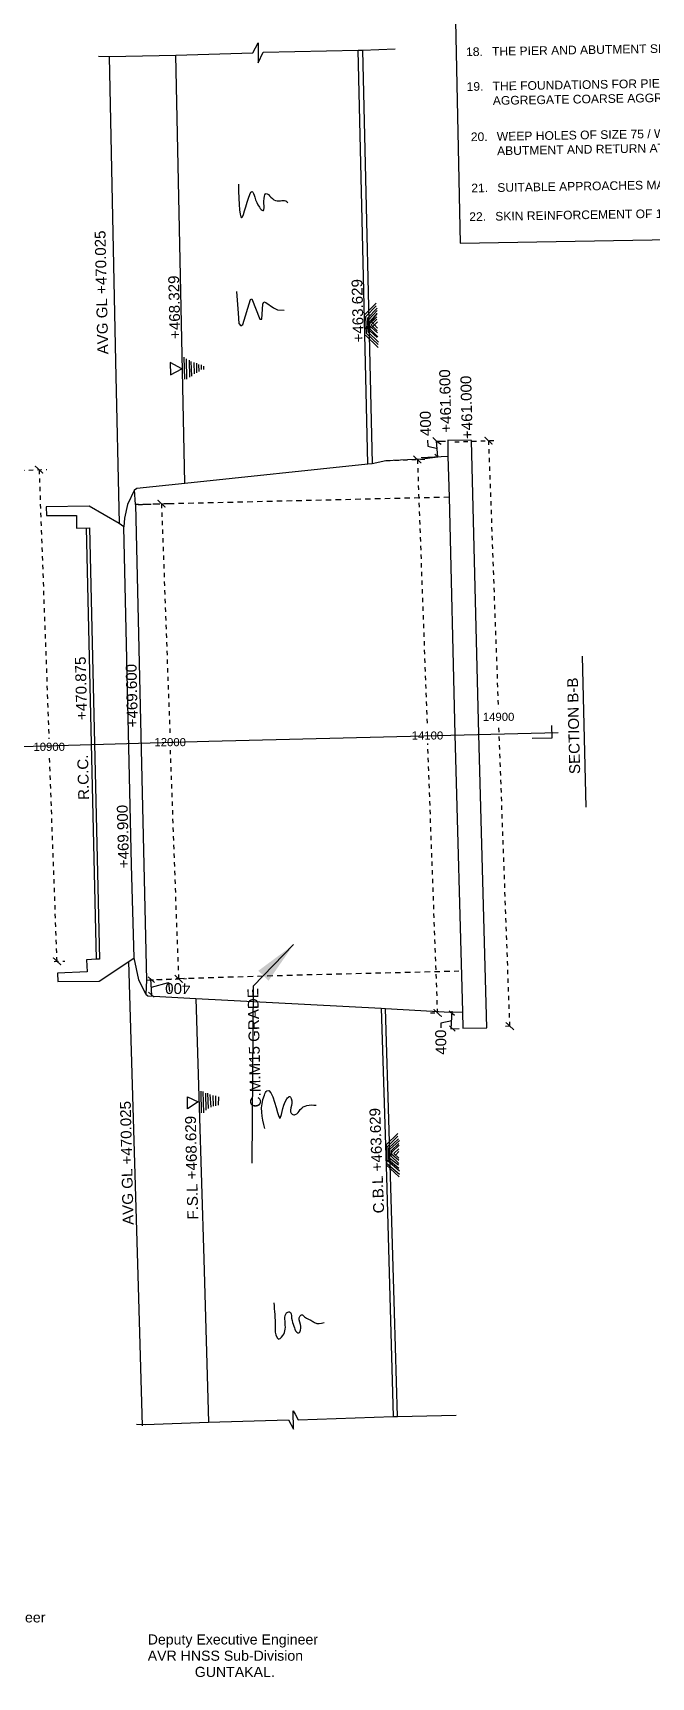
# Model space of a CAD drawing. Header units: inches. Extents: x 37252 to 77174, y 24991 to 50888.
# Drawn here: x 38552.83 to 38567.12, y 25391.73 to 25429.73 of the extents above; entities that cross this region are included whole.
import ezdxf

# ---------------------------------------------------------------- set-up
doc = ezdxf.new("R2010")
doc.units = ezdxf.units.IN
doc.header["$MEASUREMENT"] = 0
doc.linetypes.add('DASHDOT', pattern=[1, 0.5, -0.25, 0, -0.25])
doc.linetypes.add('HIDDEN', pattern=[9.525, 6.35, -3.175])
for name, color, linetype in [('DIMENSION', 255, 'Continuous'), ('DRAWING', 2, 'Continuous'), ('TEXT', 255, 'Continuous')]:
    doc.layers.add(name, color=color, linetype=linetype)
doc.styles.get("Standard").update_dxf_attribs({"font": 'arial.ttf'})
doc.styles.add('TIMES NEW ROMAN', font='times.ttf')
doc.dimstyles.new('dig', dxfattribs={"dimtxt": 0.1875, "dimasz": 0.18, "dimexe": 0.18, "dimexo": 0.0625, "dimgap": 0.09, "dimtad": 0, "dimtih": 1, "dimtoh": 1, "dimdec": 4, "dimzin": 0, "dimdsep": 46, "dimtxsty": 'Standard', "dimblk": 'ARCHTICK', "dimcen": 0.09, "dimadec": 0, "dimazin": 0, "dimtfac": 1, "dimtdec": 4, "dimtofl": 0, "dimtmove": 0, "dimatfit": 3, "dimldrblk": 'ARCHTICK', "dimfxl": 1, "dimtolj": 1, "dimtzin": 0, "dimarcsym": 0})
doc.dimstyles.new('ISO-25', dxfattribs={"dimtxt": 0.636364, "dimasz": 1, "dimexe": 1.25, "dimexo": 0.625, "dimtad": 0, "dimtih": 1, "dimtoh": 1, "dimlfac": 100, "dimtxsty": 'TIMES NEW ROMAN', "dimcen": 2.5, "dimadec": 0, "dimazin": 0, "dimtfac": 1, "dimtmove": 0, "dimatfit": 3, "dimfxl": 1, "dimarcsym": 0})

# ---------------------------------------------------------------- blocks, each defined once
blk = doc.blocks.new('_ArchTick')
at = {"color": 0, "linetype": 'ByBlock', "const_width": 0.15}
blk.add_lwpolyline([(-0.5, -0.5), (0.5, 0.5)], dxfattribs=at)
blk = doc.blocks.new('*D21')
at = {"layer": 'Defpoints', "color": 0, "linetype": 'DASHDOT', "ltscale": 0.02, "transparency": 16777216}
for p in [(38562.521, 25420.272), (38563.36, 25420.302), (38563.917, 25406.773)]:
    blk.add_point(p, dxfattribs=at)
at = {"layer": 'DIMENSION', "color": 0, "linetype": 'DASHDOT', "lineweight": -2, "ltscale": 0.02, "transparency": 16777216}
for p, q in [((38562.584, 25420.274), (38563.539, 25420.309)), ((38563.36, 25420.302), (38563.586, 25414.105)), ((38563.854, 25406.771), (38563.6, 25413.733)), ((38563.854, 25406.771), (38563.675, 25406.764))]:
    blk.add_line(p, q, dxfattribs=at)
at = {"layer": 'DIMENSION', "color": 0, "linetype": 'DASHDOT', "lineweight": -2, "ltscale": 0.02, "transparency": 16777216, "xscale": 0.18, "yscale": 0.18, "zscale": 0.18}
for p, rotation in [((38563.36, 25420.302), 92.09446540369773), ((38563.854, 25406.771), 272.0944654036977)]:
    blk.add_blockref('_ArchTick', p, dxfattribs=dict(at, rotation=rotation))
at = {"layer": 'DIMENSION', "color": 0, "linetype": 'DASHDOT', "ltscale": 0.02, "transparency": 16777216, "insert": (38563.593, 25413.919), "char_height": 0.1875, "attachment_point": 5}
blk.add_mtext('\\A1;14900', dxfattribs=at)
blk = doc.blocks.new('*D22')
at = {"layer": 'Defpoints', "color": 0, "linetype": 'DASHDOT', "ltscale": 0.02, "transparency": 16777216}
for p in [(38560.926, 25419.838), (38561.717, 25419.867), (38562.185, 25407.075)]:
    blk.add_point(p, dxfattribs=at)
at = {"layer": 'DIMENSION', "color": 0, "linetype": 'DASHDOT', "lineweight": -2, "ltscale": 0.02, "transparency": 16777216}
for p, q in [((38560.989, 25419.841), (38561.897, 25419.874)), ((38561.717, 25419.867), (38561.943, 25413.673)), ((38562.185, 25407.075), (38561.957, 25413.301)), ((38562.122, 25407.073), (38562.005, 25407.068))]:
    blk.add_line(p, q, dxfattribs=at)
at = {"layer": 'DIMENSION', "color": 0, "linetype": 'DASHDOT', "lineweight": -2, "ltscale": 0.02, "transparency": 16777216, "xscale": 0.18, "yscale": 0.18, "zscale": 0.18}
for p, rotation in [((38561.717, 25419.867), 92.09446540369773), ((38562.185, 25407.075), 272.0944654036977)]:
    blk.add_blockref('_ArchTick', p, dxfattribs=dict(at, rotation=rotation))
at = {"layer": 'DIMENSION', "color": 0, "linetype": 'DASHDOT', "ltscale": 0.02, "transparency": 16777216, "insert": (38561.95, 25413.487), "char_height": 0.1875, "attachment_point": 5}
blk.add_mtext('\\A1;14100', dxfattribs=at)
blk = doc.blocks.new('*D23')
at = {"layer": 'Defpoints', "color": 0, "linetype": 'DASHDOT', "ltscale": 0.02, "transparency": 16777216}
for p in [(38555.202, 25418.823), (38555.805, 25418.845), (38555.462, 25407.836)]:
    blk.add_point(p, dxfattribs=at)
at = {"layer": 'DIMENSION', "color": 0, "linetype": 'DASHDOT', "lineweight": -2, "ltscale": 0.02, "transparency": 16777216}
for p, q in [((38555.264, 25418.825), (38555.985, 25418.852)), ((38555.805, 25418.845), (38556, 25413.519)), ((38556.206, 25407.863), (38556.013, 25413.148)), ((38555.524, 25407.838), (38556.386, 25407.869))]:
    blk.add_line(p, q, dxfattribs=at)
at = {"layer": 'DIMENSION', "color": 0, "linetype": 'DASHDOT', "lineweight": -2, "ltscale": 0.02, "transparency": 16777216, "xscale": 0.18, "yscale": 0.18, "zscale": 0.18}
for p, rotation in [((38555.805, 25418.845), 92.09446540369773), ((38556.206, 25407.863), 272.0944654036977)]:
    blk.add_blockref('_ArchTick', p, dxfattribs=dict(at, rotation=rotation))
at = {"layer": 'DIMENSION', "color": 0, "linetype": 'DASHDOT', "ltscale": 0.02, "transparency": 16777216, "insert": (38556.006, 25413.333), "char_height": 0.1875, "attachment_point": 5}
blk.add_mtext('\\A1;12000', dxfattribs=at)
blk = doc.blocks.new('*D24')
at = {"layer": 'Defpoints', "color": 0, "linetype": 'DASHDOT', "ltscale": 0.02, "transparency": 16777216}
for p in [(38552.281, 25419.605), (38552.977, 25419.631), (38553.266, 25408.265)]:
    blk.add_point(p, dxfattribs=at)
at = {"layer": 'DIMENSION', "color": 0, "linetype": 'DASHDOT', "lineweight": -2, "ltscale": 0.02, "transparency": 16777216}
for p, q in [((38552.344, 25419.607), (38553.157, 25419.637)), ((38552.977, 25419.631), (38553.205, 25413.412)), ((38553.393, 25408.269), (38553.218, 25413.041)), ((38553.328, 25408.267), (38553.572, 25408.276))]:
    blk.add_line(p, q, dxfattribs=at)
at = {"layer": 'DIMENSION', "color": 0, "linetype": 'DASHDOT', "lineweight": -2, "ltscale": 0.02, "transparency": 16777216, "xscale": 0.18, "yscale": 0.18, "zscale": 0.18}
for p, rotation in [((38552.977, 25419.631), 92.09446540369782), ((38553.393, 25408.269), 272.0944654036978)]:
    blk.add_blockref('_ArchTick', p, dxfattribs=dict(at, rotation=rotation))
at = {"layer": 'DIMENSION', "color": 0, "linetype": 'DASHDOT', "ltscale": 0.02, "transparency": 16777216, "insert": (38553.211, 25413.226), "char_height": 0.1875, "attachment_point": 5}
blk.add_mtext('\\A1;10900', dxfattribs=at)

msp = doc.modelspace()

# ---------------------------------------------------------------- linework, layer by layer
at = {"layer": 'DIMENSION', "linetype": 'DASHDOT', "ltscale": 0.02}
msp.add_lwpolyline([(38562.12047, 25419.98936), (38562.2539, 25419.87085)], dxfattribs=at)
at = {"layer": 'DRAWING', "color": 2, "linetype": 'Continuous'}
for points in [[(38503.39252, 25430.78779), (38502.7584, 25446.87413), (38542.17187, 25447.87898), (38551.93754, 25448.10624), (38562.21571, 25448.33203), (38562.70709, 25424.86432), (38580.87714, 25425.18314), (38580.64336, 25437.83482), (38580.4233, 25448.59466), (38562.21571, 25448.33203)], [(38565.52282, 25415.3249), (38565.60626, 25411.82859)], [(38555.49774, 25407.90779), (38555.64447, 25407.77794)], [(38555.58578, 25407.47636), (38555.56062, 25407.8659)], [(38555.5753, 25407.67532), (38555.96775, 25407.78006), (38555.99164, 25407.57262)], [(38555.50193, 25407.55594), (38555.63399, 25407.43866)], [(38562.45356, 25407.12809), (38562.57603, 25407.02412)], [(38562.50919, 25407.11619), (38562.49019, 25406.70737), (38562.68274, 25406.71623)], [(38562.51616, 25406.89544), (38562.25896, 25406.83975), (38562.25976, 25406.73155)], [(38562.45598, 25406.77572), (38562.59153, 25406.65294)]]:
    msp.add_lwpolyline(points, dxfattribs=at)
at = {"layer": 'DRAWING', "linetype": 'Continuous'}
for points in [[(38554.35154, 25429.18629), (38554.59386, 25429.18225), (38556.13498, 25429.21398), (38557.91947, 25429.26394), (38558.03991, 25429.49406), (38558.03942, 25429.03098), (38558.15371, 25429.28067), (38560.35277, 25429.32642), (38560.45021, 25429.32594), (38561.20281, 25429.35311)], [(38560.56929, 25419.76363), (38560.46018, 25424.74852), (38560.35277, 25429.32642)], [(38560.45021, 25429.32594), (38560.67443, 25419.7715)], [(38554.59386, 25429.18225), (38554.74144, 25422.1287), (38554.8267, 25418.38528)], [(38556.3444, 25419.31734), (38556.27929, 25422.28699), (38556.13498, 25429.21398)], [(38557.54103, 25423.74901), (38557.57593, 25423.25088), (38557.59306, 25423.00635), (38557.63488, 25422.95621), (38557.68819, 25422.98427), (38557.86299, 25423.56075), (38557.89058, 25423.58189), (38558.07914, 25423.10948), (38558.12605, 25423.10948), (38558.14905, 25423.4569), (38558.16758, 25423.50981), (38558.21369, 25423.49308), (38558.39321, 25423.37071), (38558.48278, 25423.32859), (38558.63673, 25423.31923)], [(38560.49478, 25423.20667), (38560.76472, 25423.47888)], [(38560.80751, 25422.5251), (38560.54288, 25422.77785), (38560.52956, 25423.16778), (38560.76389, 25423.416)], [(38560.78459, 25423.36222), (38560.56557, 25423.13246), (38560.57259, 25422.81304), (38560.81541, 25422.57459)], [(38560.7898, 25423.30797), (38560.59283, 25423.10446), (38560.62112, 25422.88352), (38560.80601, 25422.70472)], [(38560.78546, 25422.68292), (38560.53843, 25422.91122), (38560.78439, 25423.23903)], [(38560.79384, 25422.79674), (38560.59141, 25422.98078), (38560.78125, 25423.16528)], [(38560.7973, 25422.90024), (38560.63059, 25423.07582), (38560.78439, 25423.23903)], [(38560.79055, 25422.84281), (38560.65296, 25422.97764), (38560.7782, 25423.10631)], [(38560.79408, 25423.04814), (38560.6724, 25422.92426)], [(38560.51823, 25422.73767), (38560.81399, 25422.45251)], [(38556.00619, 25422.10976), (38556.01407, 25421.82365), (38556.27412, 25421.96464), (38556.00619, 25422.10976)], [(38556.31878, 25422.22922), (38556.33552, 25421.72672)], [(38556.39262, 25421.72672), (38556.38036, 25422.19366)], [(38556.44735, 25422.16017), (38556.45049, 25421.76576)], [(38556.50305, 25421.79202), (38556.4927, 25422.13338)], [(38556.55163, 25422.10712), (38556.56039, 25421.84851)], [(38556.61374, 25422.09359), (38556.61693, 25421.87238)], [(38556.66072, 25422.06495), (38556.67187, 25421.90103)], [(38556.71965, 25422.05778), (38556.72125, 25421.94798)], [(38556.77858, 25422.02277), (38556.77699, 25421.94718)], [(38561.95296, 25420.31684), (38561.95762, 25420.17652), (38562.18021, 25420.12296)], [(38562.07748, 25420.37599), (38562.1605, 25420.29155), (38562.26576, 25420.21897)], [(38562.18618, 25419.93099), (38562.1605, 25420.29155), (38562.36657, 25420.29155)], [(38562.75926, 25407.09859), (38562.76614, 25406.72369), (38563.32226, 25406.73249), (38563.13552, 25413.51941), (38562.96946, 25420.30902), (38562.41894, 25420.31116), (38562.42096, 25419.94249), (38562.45151, 25418.99461), (38562.58421, 25413.51392), (38562.75926, 25407.09859)], [(38555.20181, 25418.8229), (38555.18306, 25419.16452), (38555.23898, 25419.20487), (38556.3444, 25419.31734), (38560.56929, 25419.76363), (38560.67436, 25419.77473), (38560.98851, 25419.84069), (38561.8249, 25419.88194), (38562.18618, 25419.93099)], [(38561.80132, 25419.91215), (38562.42096, 25419.94249)], [(38555.18306, 25419.16452), (38555.02113, 25418.82771), (38554.95188, 25418.51393), (38554.93692, 25418.31305), (38554.8267, 25418.38528), (38554.13101, 25418.78985), (38553.14381, 25418.77442), (38553.14641, 25418.57112), (38553.83875, 25418.57502), (38553.84011, 25418.28287), (38554.14395, 25418.28493), (38554.37242, 25408.31907), (38554.30277, 25408.31907), (38554.07387, 25408.30675), (38554.08565, 25408.02572), (38553.40359, 25407.99503), (38553.40896, 25407.79946), (38554.36855, 25407.81074), (38555.04715, 25408.26358), (38555.17048, 25408.3502)], [(38555.20181, 25418.8229), (38555.46161, 25407.83557), (38555.44219, 25407.51182), (38555.28253, 25407.84147), (38555.17048, 25408.3502), (38555.11228, 25410.49999), (38554.93692, 25418.31305)], [(38554.30277, 25408.31907), (38554.07364, 25418.28445)], [(38503.06046, 25411.73757), (38509.41622, 25411.9288), (38517.95364, 25412.20875), (38531.08334, 25412.59003), (38545.26467, 25413.0262), (38556.90038, 25413.35743), (38564.96928, 25413.55657)], [(38564.3713, 25413.42633), (38564.82868, 25413.43317), (38564.82688, 25413.72309)], [(38555.36595, 25397.53638), (38555.2773, 25400.75163), (38555.04715, 25408.26358)], [(38555.44219, 25407.51182), (38555.49045, 25407.47342), (38556.6001, 25407.41399), (38560.88136, 25407.18671), (38560.97905, 25407.18152), (38562.47447, 25407.09463), (38562.75926, 25407.09859)], [(38556.6001, 25407.41399), (38556.67965, 25404.89757), (38556.78374, 25401.38535), (38556.89375, 25397.6198)], [(38560.88136, 25407.18671), (38561.00709, 25403.28937), (38561.15619, 25397.74711)], [(38561.25753, 25397.74711), (38561.19117, 25400.15069), (38561.06829, 25404.35684), (38560.97905, 25407.18152)], [(38556.40389, 25405.14174), (38556.64938, 25405.02234), (38556.40823, 25404.85737), (38556.40823, 25405.13962)], [(38556.71258, 25405.27196), (38556.72485, 25404.77156)], [(38556.78412, 25404.77156), (38556.7663, 25405.2602)], [(38556.82364, 25405.2254), (38556.83315, 25404.83251)], [(38556.86858, 25405.21936), (38556.88154, 25404.86791)], [(38556.92216, 25405.18827), (38556.9429, 25404.89986)], [(38556.9887, 25405.16755), (38556.99994, 25404.92404)], [(38557.05092, 25405.15891), (38557.05611, 25404.93267)], [(38557.12179, 25405.1356), (38557.1166, 25404.94735)], [(38560.99753, 25404.02993), (38561.2645, 25404.29133)], [(38560.99753, 25404.02993), (38561.00307, 25403.60173), (38561.30627, 25403.35252)], [(38561.30718, 25403.4225), (38561.01979, 25403.66787), (38561.01702, 25403.98219), (38561.2689, 25404.23118)], [(38561.27907, 25404.17062), (38561.05079, 25403.94896), (38561.04677, 25403.68987), (38561.28568, 25403.49093)], [(38561.2792, 25403.5594), (38561.0795, 25403.71615), (38561.07506, 25403.92146), (38561.30022, 25404.13166)], [(38561.29006, 25404.06099), (38561.10921, 25403.89012), (38561.10172, 25403.77332), (38561.28619, 25403.59744)], [(38561.28905, 25403.66323), (38561.12111, 25403.81292), (38561.13351, 25403.86632), (38561.29764, 25404.01888)], [(38561.28714, 25403.93783), (38561.1755, 25403.82913), (38561.28619, 25403.7233)], [(38561.28523, 25403.87109), (38561.21748, 25403.79481)], [(38560.99391, 25403.56611), (38561.2973, 25403.2873)], [(38555.22854, 25397.57136), (38555.42633, 25397.56809), (38556.89375, 25397.6198), (38558.73636, 25397.67511), (38558.85696, 25397.45998), (38558.84802, 25397.87977), (38558.89537, 25397.80265), (38558.96188, 25397.6774), (38561.15619, 25397.74711), (38561.25753, 25397.74711), (38562.61065, 25397.77788)]]:
    msp.add_lwpolyline(points, dxfattribs=at)
at = {"layer": 'DRAWING', "linetype": 'HIDDEN', "ltscale": 0.02}
for points in [[(38562.45151, 25418.99461), (38555.95645, 25418.84077), (38555.20181, 25418.8229)], [(38555.46161, 25407.83557), (38556.20609, 25407.87309), (38558.93414, 25407.95581), (38562.67374, 25408.04727)]]:
    msp.add_lwpolyline(points, dxfattribs=at)
at = {"layer": 'DRAWING', "linetype": 'Continuous'}
for points in [[(38557.58311, 25426.23075), (38557.67762, 25425.47156), (38557.89671, 25426.05798), (38558.06658, 25425.69516), (38558.14485, 25425.61848), (38558.18322, 25425.9482), (38558.20739, 25426.00424), (38558.43969, 25425.85127), (38558.69792, 25425.82807), (38558.7149, 25425.79721)], [(38558.19021, 25404.40858), (38558.18195, 25405.17735), (38558.2391, 25405.27608), (38558.53935, 25404.64453), (38558.70412, 25405.09496), (38558.76922, 25405.14572), (38558.80404, 25405.09749), (38558.8279, 25404.73428), (38558.89677, 25404.72709), (38559.01181, 25404.84426), (38559.16469, 25404.93788), (38559.37871, 25404.94577)], [(38558.39961, 25400.38025), (38558.43064, 25399.83234), (38558.47669, 25399.5702), (38558.50705, 25399.53826), (38558.54779, 25399.55703), (38558.66622, 25399.85908), (38558.72745, 25400.16442), (38558.7626, 25400.17106), (38558.8127, 25400.02512), (38558.86517, 25399.83867), (38558.9322, 25399.70052), (38558.97897, 25399.68074), (38558.99955, 25399.70336), (38559.01423, 25399.88035), (38559.00563, 25400.0733), (38559.04351, 25400.10185), (38559.11152, 25400.05595), (38559.29805, 25399.94973), (38559.33996, 25399.92122), (38559.5646, 25399.92055)]]:
    msp.add_spline(points, degree=3, dxfattribs=at)

# ---------------------------------------------------------------- texts
at = {"layer": 'DRAWING', "color": 2, "linetype": 'Continuous'}
for s, p in [('Assistant  Executive Engineer', (38548.80874, 25392.99158)), ('Deputy Executive Engineer', (38555.48714, 25392.48155)), ('AVR HNSS Sub-Division', (38555.48714, 25392.10642)), ('            GUNTAKAL.', (38555.48714, 25391.73129))]:
    msp.add_text(s, height=0.2335216, dxfattribs=at).set_placement(p)
at = {"layer": 'TEXT', "ltscale": 2, "attachment_point": 1}
for s, width, insert, char_height, rotation in [('\\pi-0.6,l1.2,t1.2;18.^ITHE PIER AND ABUTMENT SHALL BE IN CC M 15 GRADE WITH 40 MM MAX SIZE GRADED COARSE AGGREGATE.', 16.8483434, (38562.23952, 25429.37693), 0.2, 0.9745), ('\\pi-0.6,l1.2,t1.2;19.^ITHE FOUNDATIONS FOR PIER AND ABUTMENT SHALL BE IN CC M 15 GRADE USING 20 MM MAXIMUM SIZE GRADED AGGREGATE COARSE AGGREGATE.', 16.8483434, (38562.25323, 25428.57351), 0.2, 0.9745), ('\\pi-0.6,l1,t1;20.^IWEEP HOLES OF SIZE 75 / WITH GRADED REVERSE FILTERS ON THE REAR SIDE SHALL LBE PROVIDED IN THE ABUTMENT AND RETURN AT 1500 C/C VERTICALLY, HORIZONTALLY AND STAGGERED.', 16.8483434, (38562.55014, 25427.4155), 0.2, 0.9745), ('\\pi-0.6,l0.8,t0.8;21.^ISUITABLE APPROACHES MAY BE PROVIDE ON EITHER SIDE OF THE ROAD BRIDE TO JOIN THE EXSTING ROAD', 16.8483434, (38562.76137, 25426.23617), 0.2, 0.9745), ('\\pi-0.6,l1,t1;22.^ISKIN REINFORCEMENT OF 10 / @ MM C/C SHALL BE PROVIDED ON EXPOSED FACES OF PIER AND ABUTMENT.', 16.8483434, (38562.51417, 25425.56931), 0.2, 0.9745), ('AVG GL +470.025', 5.6126724, (38554.32785, 25422.29235), 0.25, 91.359819), ('+468.329', 5.6126724, (38555.99446, 25422.64882), 0.25, 91.359819), ('+463.629', 5.6126724, (38560.22929, 25422.56696), 0.25, 91.359819), ('+461.600', 5.6126724, (38562.25486, 25420.48205), 0.25, 91.359819), ('+461.000', 5.6126724, (38562.7444, 25420.33417), 0.25, 91.359819), ('400', 5.6126724, (38561.78683, 25420.40341), 0.25, 91.359819), ('\\pi-0.75,l1,t2;R.C.C.^I +470.875', 5.6126724, (38553.88898, 25411.74669), 0.25, 91.359819), ('+469.600', 5.6126724, (38555.01111, 25413.67327), 0.25, 91.359819), ('SECTION B-B', 5.6126724, (38565.228, 25412.59355), 0.25, 91.359819), ('+469.900', 5.6126724, (38554.80695, 25410.41681), 0.25, 91.359819), ('400', 5.6126724, (38556.4716, 25407.51206), 0.25, 179.416392), ('C.M.M15 GRADE', 5.6126724, (38557.85575, 25404.89126), 0.25, 91.359819), ('400', 5.6126724, (38562.14145, 25406.1062), 0.25, 91.359819), ('AVG GL +470.025', 5.6126724, (38554.91246, 25402.175), 0.25, 91.359819), ('F.S.L +468.629', 5.6126724, (38556.40495, 25402.29768), 0.25, 91.359819), ('C.B.L +463.629', 5.6126724, (38560.70081, 25402.44017), 0.25, 92.227147)]:
    msp.add_mtext_dynamic_manual_height_columns(s, width=width, gutter_width=1, heights=[0], dxfattribs=dict(at, insert=insert, char_height=char_height, rotation=rotation))

# ---------------------------------------------------------------- dimensions: what is measured, and where the dimension line sits
at = {"layer": 'DIMENSION', "linetype": 'DASHDOT', "ltscale": 0.02}
for base, p1, p2, text, picture, middle in [((38563.35959, 25420.30225), (38563.9169, 25406.77331), (38562.52136, 25420.27159), '14900', '*D21', (38563.59302, 25413.91923)), ((38561.71688, 25419.86732), (38562.18472, 25407.07488), (38560.92605, 25419.8384), '14100', '*D22', (38561.95022, 25413.48695)), ((38552.9771, 25419.63053), (38553.26589, 25408.26462), (38552.28141, 25419.60508), '10900', '*D24', (38553.21132, 25413.22632)), ((38555.80483, 25418.84495), (38555.46161, 25407.83557), (38555.20181, 25418.8229), '12000', '*D23', (38556.0064, 25413.33328))]:
    dim = msp.add_linear_dim(base=base, p1=p1, p2=p2, angle=92.094465, text=text, dimstyle='dig', dxfattribs=at)
    dim.commit()
    dim.dimension.update_dxf_attribs({"geometry": picture, "text_midpoint": middle, "dimtype": 160})

# ---------------------------------------------------------------- leaders
at = {"layer": 'DIMENSION', "ltscale": 0.02}
msp.add_leader([(38558.85704, 25408.65489), (38557.92642, 25407.69482), (38557.89594, 25403.60708)], dimstyle='ISO-25', override={"dimgap": 0.625, "dimtad": 0}, dxfattribs=at)

doc.saveas('drawing.dxf')
